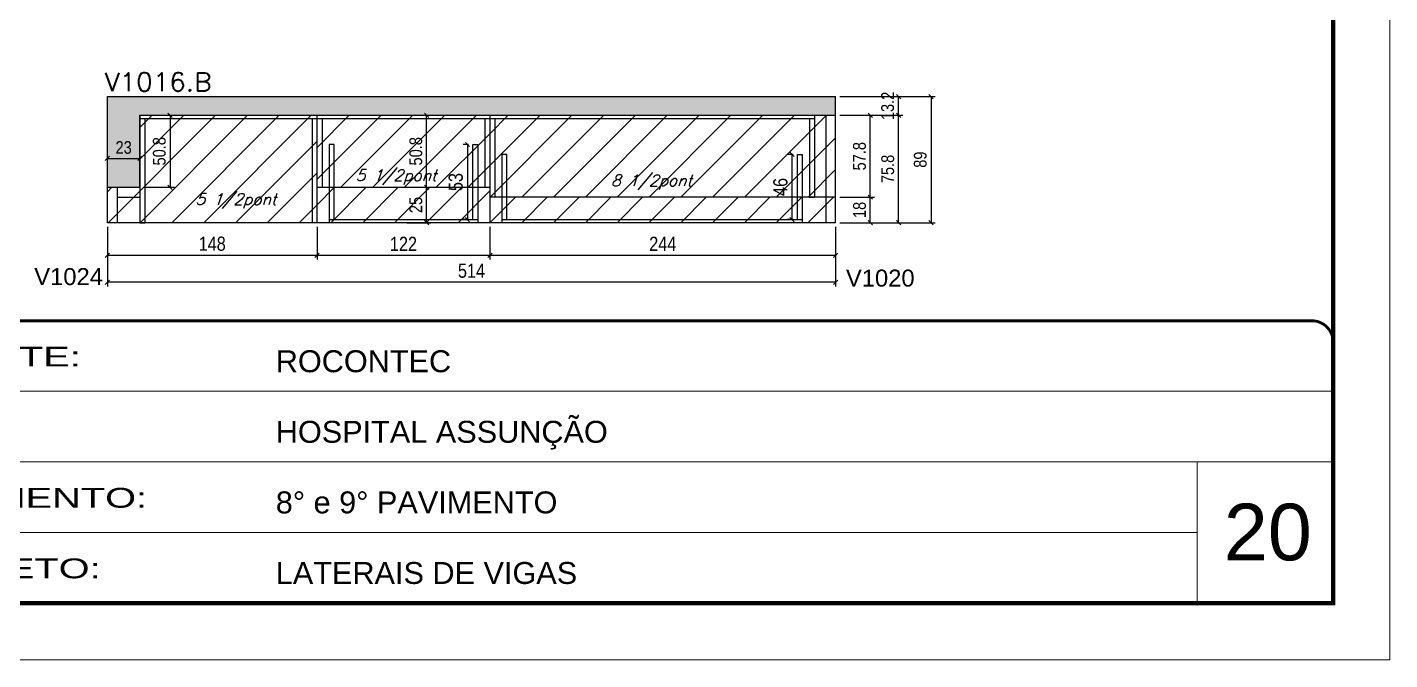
# Model space of a CAD drawing. Extents: x -20960 to -5926, y -2106 to 21915.
# Drawn here: x -6915 to -5953, y 16271 to 16717 of the extents above; entities that cross this region are included whole.
import ezdxf

# ---------------------------------------------------------------- set-up
doc = ezdxf.new("R2010")
doc.units = 0
doc.linetypes.add('CONTINUO', pattern=[0])
doc.linetypes.add('DASHED', pattern=[0.75, 0.5, -0.25])
for name, color, linetype in [('5', 5, 'Continuous'), ('COTA', 241, 'Continuous'), ('Painéis', 200, 'Continuous'), ('Reaproveitamento', 251, 'Continuous'), ('SARR_2.2x7', 40, 'Continuous'), ('SARR_3.5x7', 81, 'Continuous'), ('texto', 7, 'Continuous')]:
    doc.layers.add(name, color=color, linetype=linetype)
for name, color, linetype, lineweight in [('CARIMBO', 255, 'Continuous', 9), ('Folhas', 255, 'Continuous', 9), ('SARRAFO DE PRESSAO', 251, 'DASHED', 9), ('Texto Seção', 7, 'Continuous', 15)]:
    doc.layers.add(name, color=color, linetype=linetype, lineweight=lineweight)
doc.styles.add('ARIAL', font='arial.ttf')
doc.styles.add('COTA TECNICA', font='techl___.ttf', dxfattribs={"height": 10})
doc.styles.add('COTA TECNICA-50', font='techl___.ttf', dxfattribs={"height": 9})
doc.styles.add('REGUA-120', font='ROMANS.shx', dxfattribs={"height": 15})
doc.styles.add('Romans', font='romans.shx')
doc.styles.get("Standard").update_dxf_attribs({"font": 'arial.ttf'})
doc.styles.add('Tecnologia', font='')
doc.styles.get('Tecnologia').set_extended_font_data('Forgotten Futurist')
doc.dimstyles.new('COTA PAINEL-50', dxfattribs={"dimtxt": 9, "dimasz": 3, "dimexe": 3, "dimexo": 3, "dimgap": 3, "dimtad": 1, "dimdec": 1, "dimzin": 12, "dimdsep": 46, "dimtxsty": 'COTA TECNICA-50', "dimblk1": 'OBLIQUE', "dimblk2": 'OBLIQUE', "dimsah": 1, "dimcen": 0.9, "dimclrd": 4, "dimclre": 4, "dimclrt": 240, "dimadec": 1, "dimazin": 3, "dimtfac": 1, "dimtdec": 1, "dimtmove": 0, "dimatfit": 3, "dimfxl": 1, "dimtolj": 1, "dimtzin": 12, "dimarcsym": 0})
doc.dimstyles.new('PAINEL', dxfattribs={"dimtxt": 10, "dimasz": 3, "dimexe": 3, "dimexo": 3, "dimgap": 3, "dimtad": 1, "dimdec": 1, "dimzin": 12, "dimdsep": 46, "dimtxsty": 'COTA TECNICA', "dimblk1": 'OBLIQUE', "dimblk2": 'OBLIQUE', "dimsah": 1, "dimcen": 0.9, "dimclrd": 4, "dimclre": 4, "dimclrt": 240, "dimadec": 1, "dimazin": 3, "dimtfac": 1, "dimtdec": 1, "dimtmove": 0, "dimatfit": 3, "dimfxl": 1, "dimtolj": 1, "dimtzin": 12, "dimarcsym": 0})
pattern_1 = [(45, (4768.5, 1148.575), (-11.22532, 11.22532), [])]
pattern_2 = [(45, (3170, 1148.575), (-11.22532, 11.22532), [])]

# ---------------------------------------------------------------- blocks, each defined once
blk = doc.blocks.new('9999999999')
at = {"color": 30, "linetype": 'CONTINUO'}
for p, q in [((98564.56, 34379.64), (99583.98, 34379.64)), ((98564.56, 34329.83), (99487.98, 34329.83)), ((99583.98, 34329.83), (99487.98, 34329.83)), ((99487.98, 34329.83), (99487.98, 34230.21)), ((98564.56, 34280.02), (99487.98, 34280.02))]:
    blk.add_line(p, q, dxfattribs=at)
at = {"color": 30, "linetype": 'CONTINUO', "const_width": 2}
blk.add_lwpolyline([(99583.98, 34230.21), (99583.98, 34414.45, 0.414214), (99568.98, 34429.45), (98228.98, 34429.45, 0.414214), (98213.98, 34414.45), (98213.98, 34245.21, 0.414214), (98228.98, 34230.21), (99583.98, 34230.21)], format="xyb", dxfattribs=at)
at = {"layer": 'Folhas'}
blk.add_lwpolyline([(98138.98, 34190.21), (99623.98, 34190.21), (99623.98, 35240.21), (98138.98, 35240.21)], close=True, dxfattribs=at)
at = {"layer": 'Folhas', "color": 30, "const_width": 3}
blk.add_lwpolyline([(98213.98, 34230.21), (99583.98, 34230.21), (99583.98, 35200.21), (98213.98, 35200.21)], close=True, dxfattribs=at)
at = {"color": 7, "linetype": 'Continuous', "ltscale": 5, "style": 'ARIAL'}
for s, height, p in [('ROCONTEC', 15.483, (98837.68, 34393.13)), ('HOSPITAL ASSUNÇÃO', 15.4829, (98837.68, 34343.32)), ('8° e 9° PAVIMENTO', 15.4829, (98837.68, 34293.51)), ('LATERAIS DE VIGAS', 15.4829, (98837.68, 34243.7))]:
    blk.add_text(s, height=height, dxfattribs=at).set_placement(p)
at = {"layer": 'Folhas', "color": 7, "style": 'Tecnologia', "width": 1.5}
for s, p in [('CLIENTE:', (98573.65, 34397.17)), ('PAVIMENTO:', (98573.65, 34297.5)), ('PROJETO:', (98573.65, 34247.69))]:
    blk.add_text(s, height=14, dxfattribs=at).set_placement(p)
blk = doc.blocks.new('_Oblique')
at = {"color": 0, "linetype": 'ByBlock', "lineweight": -2}
blk.add_line((-0.5, -0.5), (0.5, 0.5), dxfattribs=at)
blk = doc.blocks.new('*D6975')
at = {"layer": 'COTA', "color": 4, "lineweight": -2, "ltscale": 25, "transparency": 16777216}
for p, q in [((-6858.68, 16576.55), (-6858.68, 16534.48)), ((-6344.66, 16576.55), (-6344.66, 16534.48)), ((-6344.66, 16537.48), (-6858.68, 16537.48))]:
    blk.add_line(p, q, dxfattribs=at)
at = {"layer": 'Defpoints', "color": 0, "ltscale": 25, "transparency": 16777216}
for p in [(-6858.68, 16579.55), (-6344.66, 16579.55), (-6858.68, 16537.48)]:
    blk.add_point(p, dxfattribs=at)
at = {"layer": 'COTA', "color": 4, "lineweight": -2, "ltscale": 25, "transparency": 16777216, "xscale": 3, "yscale": 3, "zscale": 3, "rotation": 180}
blk.add_blockref('_Oblique', (-6858.68, 16537.48), dxfattribs=at)
at = {"layer": 'COTA', "color": 4, "lineweight": -2, "ltscale": 25, "transparency": 16777216, "xscale": 3, "yscale": 3, "zscale": 3}
blk.add_blockref('_Oblique', (-6344.66, 16537.48), dxfattribs=at)
at = {"layer": 'COTA', "color": 240, "ltscale": 25, "transparency": 16777216, "insert": (-6601.67, 16545.59), "char_height": 10, "attachment_point": 5, "style": 'COTA TECNICA'}
blk.add_mtext('\\A1;514', dxfattribs=at)
blk = doc.blocks.new('*D6976')
at = {"layer": 'COTA', "color": 4, "lineweight": -2, "ltscale": 25, "transparency": 16777216}
for p, q in [((-6588.68, 16576.55), (-6588.68, 16553.53)), ((-6344.66, 16576.55), (-6344.66, 16553.53)), ((-6588.68, 16556.53), (-6344.66, 16556.53))]:
    blk.add_line(p, q, dxfattribs=at)
at = {"layer": 'Defpoints', "color": 0, "ltscale": 25, "transparency": 16777216}
for p in [(-6588.68, 16579.55), (-6344.66, 16579.55), (-6344.66, 16556.53)]:
    blk.add_point(p, dxfattribs=at)
at = {"layer": 'COTA', "color": 4, "lineweight": -2, "ltscale": 25, "transparency": 16777216, "xscale": 3, "yscale": 3, "zscale": 3, "rotation": 180}
blk.add_blockref('_Oblique', (-6588.68, 16556.53), dxfattribs=at)
at = {"layer": 'COTA', "color": 4, "lineweight": -2, "ltscale": 25, "transparency": 16777216, "xscale": 3, "yscale": 3, "zscale": 3}
blk.add_blockref('_Oblique', (-6344.66, 16556.53), dxfattribs=at)
at = {"layer": 'COTA', "color": 240, "ltscale": 25, "transparency": 16777216, "insert": (-6466.67, 16564.61), "char_height": 10, "attachment_point": 5, "style": 'COTA TECNICA'}
blk.add_mtext('\\A1;244', dxfattribs=at)
blk = doc.blocks.new('*D6977')
at = {"layer": 'COTA', "color": 4, "lineweight": -2, "ltscale": 25, "transparency": 16777216}
for p, q in [((-6858.68, 16576.55), (-6858.68, 16553.53)), ((-6710.68, 16576.55), (-6710.68, 16553.53)), ((-6858.68, 16556.53), (-6710.68, 16556.53))]:
    blk.add_line(p, q, dxfattribs=at)
at = {"layer": 'Defpoints', "color": 0, "ltscale": 25, "transparency": 16777216}
for p in [(-6858.68, 16579.55), (-6710.68, 16579.55), (-6710.68, 16556.53)]:
    blk.add_point(p, dxfattribs=at)
at = {"layer": 'COTA', "color": 4, "lineweight": -2, "ltscale": 25, "transparency": 16777216, "xscale": 3, "yscale": 3, "zscale": 3, "rotation": 180}
blk.add_blockref('_Oblique', (-6858.68, 16556.53), dxfattribs=at)
at = {"layer": 'COTA', "color": 4, "lineweight": -2, "ltscale": 25, "transparency": 16777216, "xscale": 3, "yscale": 3, "zscale": 3}
blk.add_blockref('_Oblique', (-6710.68, 16556.53), dxfattribs=at)
at = {"layer": 'COTA', "color": 240, "ltscale": 25, "transparency": 16777216, "insert": (-6784.68, 16564.63), "char_height": 10, "attachment_point": 5, "style": 'COTA TECNICA'}
blk.add_mtext('\\A1;148', dxfattribs=at)
blk = doc.blocks.new('*D6978')
at = {"layer": 'COTA', "color": 4, "lineweight": -2, "ltscale": 25, "transparency": 16777216}
for p, q in [((-6710.68, 16576.55), (-6710.68, 16553.53)), ((-6588.68, 16576.55), (-6588.68, 16553.53)), ((-6710.68, 16556.53), (-6588.68, 16556.53))]:
    blk.add_line(p, q, dxfattribs=at)
at = {"layer": 'Defpoints', "color": 0, "ltscale": 25, "transparency": 16777216}
for p in [(-6710.68, 16579.55), (-6588.68, 16579.55), (-6588.68, 16556.53)]:
    blk.add_point(p, dxfattribs=at)
at = {"layer": 'COTA', "color": 4, "lineweight": -2, "ltscale": 25, "transparency": 16777216, "xscale": 3, "yscale": 3, "zscale": 3, "rotation": 180}
blk.add_blockref('_Oblique', (-6710.68, 16556.53), dxfattribs=at)
at = {"layer": 'COTA', "color": 4, "lineweight": -2, "ltscale": 25, "transparency": 16777216, "xscale": 3, "yscale": 3, "zscale": 3}
blk.add_blockref('_Oblique', (-6588.68, 16556.53), dxfattribs=at)
at = {"layer": 'COTA', "color": 240, "ltscale": 25, "transparency": 16777216, "insert": (-6649.68, 16564.59), "char_height": 10, "attachment_point": 5, "style": 'COTA TECNICA'}
blk.add_mtext('\\A1;122', dxfattribs=at)
blk = doc.blocks.new('*D6979')
at = {"layer": 'COTA', "color": 4, "lineweight": -2, "transparency": 16777216}
for p, q in [((-6341.66, 16655.35), (-6297.2, 16655.35)), ((-6300.2, 16579.55), (-6300.2, 16655.35)), ((-6341.66, 16579.55), (-6297.2, 16579.55))]:
    blk.add_line(p, q, dxfattribs=at)
at = {"layer": 'Defpoints', "color": 0, "transparency": 16777216}
for p in [(-6344.66, 16655.35), (-6300.2, 16655.35), (-6344.66, 16579.55)]:
    blk.add_point(p, dxfattribs=at)
at = {"layer": 'COTA', "color": 4, "lineweight": -2, "transparency": 16777216, "xscale": 3, "yscale": 3, "zscale": 3}
for p, rotation in [((-6300.2, 16655.35), 90), ((-6300.2, 16579.55), 270)]:
    blk.add_blockref('_Oblique', p, dxfattribs=dict(at, rotation=rotation))
at = {"layer": 'COTA', "color": 240, "transparency": 16777216, "insert": (-6307.82, 16617.45), "char_height": 9, "attachment_point": 5, "rotation": 90, "style": 'COTA TECNICA-50'}
blk.add_mtext('\\A1;75.8', dxfattribs=at)
blk = doc.blocks.new('*D6980')
at = {"layer": 'COTA', "color": 4, "lineweight": -2, "transparency": 16777216}
for p, q in [((-6341.66, 16668.55), (-6297.2, 16668.55)), ((-6300.2, 16655.35), (-6300.2, 16668.55)), ((-6341.66, 16655.35), (-6297.2, 16655.35))]:
    blk.add_line(p, q, dxfattribs=at)
at = {"layer": 'Defpoints', "color": 0, "transparency": 16777216}
for p in [(-6344.66, 16668.55), (-6300.2, 16668.55), (-6344.66, 16655.35)]:
    blk.add_point(p, dxfattribs=at)
at = {"layer": 'COTA', "color": 4, "lineweight": -2, "transparency": 16777216, "xscale": 3, "yscale": 3, "zscale": 3}
for p, rotation in [((-6300.2, 16668.55), 90), ((-6300.2, 16655.35), 270)]:
    blk.add_blockref('_Oblique', p, dxfattribs=dict(at, rotation=rotation))
at = {"layer": 'COTA', "color": 240, "transparency": 16777216, "insert": (-6307.9, 16661.95), "char_height": 9, "attachment_point": 5, "rotation": 90, "style": 'COTA TECNICA-50'}
blk.add_mtext('\\A1;13.2', dxfattribs=at)
blk = doc.blocks.new('*D6981')
at = {"layer": 'COTA', "color": 4, "lineweight": -2, "transparency": 16777216}
for p, q in [((-6341.66, 16668.55), (-6274.27, 16668.55)), ((-6277.27, 16668.55), (-6277.27, 16579.55)), ((-6341.66, 16579.55), (-6274.27, 16579.55))]:
    blk.add_line(p, q, dxfattribs=at)
at = {"layer": 'Defpoints', "color": 0, "transparency": 16777216}
for p in [(-6344.66, 16668.55), (-6344.66, 16579.55), (-6277.27, 16579.55)]:
    blk.add_point(p, dxfattribs=at)
at = {"layer": 'COTA', "color": 4, "lineweight": -2, "transparency": 16777216, "xscale": 3, "yscale": 3, "zscale": 3}
for p, rotation in [((-6277.27, 16668.55), 90), ((-6277.27, 16579.55), 270)]:
    blk.add_blockref('_Oblique', p, dxfattribs=dict(at, rotation=rotation))
at = {"layer": 'COTA', "color": 240, "transparency": 16777216, "insert": (-6284.87, 16624.05), "char_height": 9, "attachment_point": 5, "rotation": 90, "style": 'COTA TECNICA-50'}
blk.add_mtext('\\A1;89', dxfattribs=at)
blk = doc.blocks.new('*D6996')
at = {"layer": 'COTA', "color": 4, "lineweight": -2, "transparency": 16777216}
for p, q in [((-6341.66, 16655.35), (-6317.15, 16655.35)), ((-6320.15, 16597.55), (-6320.15, 16655.35)), ((-6341.66, 16597.55), (-6317.15, 16597.55))]:
    blk.add_line(p, q, dxfattribs=at)
at = {"layer": 'Defpoints', "color": 0, "transparency": 16777216}
for p in [(-6344.66, 16655.35), (-6320.15, 16655.35), (-6344.66, 16597.55)]:
    blk.add_point(p, dxfattribs=at)
at = {"layer": 'COTA', "color": 4, "lineweight": -2, "transparency": 16777216, "xscale": 3, "yscale": 3, "zscale": 3}
for p, rotation in [((-6320.15, 16655.35), 90), ((-6320.15, 16597.55), 270)]:
    blk.add_blockref('_Oblique', p, dxfattribs=dict(at, rotation=rotation))
at = {"layer": 'COTA', "color": 240, "transparency": 16777216, "insert": (-6327.77, 16626.45), "char_height": 9, "attachment_point": 5, "rotation": 90, "style": 'COTA TECNICA-50'}
blk.add_mtext('\\A1;57.8', dxfattribs=at)
blk = doc.blocks.new('*D6997')
at = {"layer": 'COTA', "color": 4, "lineweight": -2, "transparency": 16777216}
for p, q in [((-6341.66, 16597.55), (-6317.15, 16597.55)), ((-6320.15, 16579.55), (-6320.15, 16597.55)), ((-6341.66, 16579.55), (-6317.15, 16579.55))]:
    blk.add_line(p, q, dxfattribs=at)
at = {"layer": 'Defpoints', "color": 0, "transparency": 16777216}
for p in [(-6344.66, 16597.55), (-6320.15, 16597.55), (-6344.66, 16579.55)]:
    blk.add_point(p, dxfattribs=at)
at = {"layer": 'COTA', "color": 4, "lineweight": -2, "transparency": 16777216, "xscale": 3, "yscale": 3, "zscale": 3}
for p, rotation in [((-6320.15, 16597.55), 90), ((-6320.15, 16579.55), 270)]:
    blk.add_blockref('_Oblique', p, dxfattribs=dict(at, rotation=rotation))
at = {"layer": 'COTA', "color": 240, "transparency": 16777216, "insert": (-6327.73, 16588.55), "char_height": 9, "attachment_point": 5, "rotation": 90, "style": 'COTA TECNICA-50'}
blk.add_mtext('\\A1;18', dxfattribs=at)
blk = doc.blocks.new('*D6998')
at = {"layer": 'COTA', "color": 4, "lineweight": -2, "ltscale": 25, "transparency": 16777216}
for p, q in [((-6374.66, 16627.75), (-6378.49, 16627.75)), ((-6375.49, 16627.75), (-6375.49, 16581.75)), ((-6374.66, 16581.75), (-6378.49, 16581.75))]:
    blk.add_line(p, q, dxfattribs=at)
at = {"layer": 'Defpoints', "color": 0, "ltscale": 25, "transparency": 16777216}
for p in [(-6371.66, 16627.75), (-6375.49, 16581.75), (-6371.66, 16581.75)]:
    blk.add_point(p, dxfattribs=at)
at = {"layer": 'COTA', "color": 4, "lineweight": -2, "ltscale": 25, "transparency": 16777216, "xscale": 3, "yscale": 3, "zscale": 3}
for p, rotation in [((-6375.49, 16627.75), 90), ((-6375.49, 16581.75), 270)]:
    blk.add_blockref('_Oblique', p, dxfattribs=dict(at, rotation=rotation))
at = {"layer": 'COTA', "color": 240, "ltscale": 25, "transparency": 16777216, "insert": (-6383.59, 16604.75), "char_height": 10, "attachment_point": 5, "rotation": 90, "style": 'COTA TECNICA'}
blk.add_mtext('\\A1;46', dxfattribs=at)
blk = doc.blocks.new('*D6999')
at = {"layer": 'COTA', "color": 4, "lineweight": -2, "ltscale": 25, "transparency": 16777216}
for p, q in [((-6603.68, 16634.75), (-6607.51, 16634.75)), ((-6604.51, 16634.75), (-6604.51, 16581.75)), ((-6603.68, 16581.75), (-6607.51, 16581.75))]:
    blk.add_line(p, q, dxfattribs=at)
at = {"layer": 'Defpoints', "color": 0, "ltscale": 25, "transparency": 16777216}
for p in [(-6600.68, 16634.75), (-6604.51, 16581.75), (-6600.68, 16581.75)]:
    blk.add_point(p, dxfattribs=at)
at = {"layer": 'COTA', "color": 4, "lineweight": -2, "ltscale": 25, "transparency": 16777216, "xscale": 3, "yscale": 3, "zscale": 3}
for p, rotation in [((-6604.51, 16634.75), 90), ((-6604.51, 16581.75), 270)]:
    blk.add_blockref('_Oblique', p, dxfattribs=dict(at, rotation=rotation))
at = {"layer": 'COTA', "color": 240, "ltscale": 25, "transparency": 16777216, "insert": (-6612.73, 16608.25), "char_height": 10, "attachment_point": 5, "rotation": 90, "style": 'COTA TECNICA'}
blk.add_mtext('\\A1;53', dxfattribs=at)
blk = doc.blocks.new('*D7000')
at = {"layer": 'COTA', "color": 4, "lineweight": -2, "transparency": 16777216}
for p, q in [((-6832.68, 16655.35), (-6811.39, 16655.35)), ((-6814.39, 16655.35), (-6814.39, 16604.55)), ((-6832.68, 16604.55), (-6811.39, 16604.55))]:
    blk.add_line(p, q, dxfattribs=at)
at = {"layer": 'Defpoints', "color": 0, "transparency": 16777216}
for p in [(-6835.68, 16655.35), (-6835.68, 16604.55), (-6814.39, 16604.55)]:
    blk.add_point(p, dxfattribs=at)
at = {"layer": 'COTA', "color": 4, "lineweight": -2, "transparency": 16777216, "xscale": 3, "yscale": 3, "zscale": 3}
for p, rotation in [((-6814.39, 16655.35), 90), ((-6814.39, 16604.55), 270)]:
    blk.add_blockref('_Oblique', p, dxfattribs=dict(at, rotation=rotation))
at = {"layer": 'COTA', "color": 240, "transparency": 16777216, "insert": (-6822.01, 16629.95), "char_height": 9, "attachment_point": 5, "rotation": 90, "style": 'COTA TECNICA-50'}
blk.add_mtext('\\A1;50.8', dxfattribs=at)
blk = doc.blocks.new('*D7001')
at = {"layer": 'COTA', "color": 4, "lineweight": -2, "transparency": 16777216}
for p, q in [((-6858.68, 16607.55), (-6858.68, 16627.91)), ((-6858.68, 16624.91), (-6835.68, 16624.91)), ((-6835.68, 16607.55), (-6835.68, 16627.91))]:
    blk.add_line(p, q, dxfattribs=at)
at = {"layer": 'Defpoints', "color": 0, "transparency": 16777216}
for p in [(-6835.68, 16624.91), (-6858.68, 16604.55), (-6835.68, 16604.55)]:
    blk.add_point(p, dxfattribs=at)
at = {"layer": 'COTA', "color": 4, "lineweight": -2, "transparency": 16777216, "xscale": 3, "yscale": 3, "zscale": 3, "rotation": 180}
blk.add_blockref('_Oblique', (-6858.68, 16624.91), dxfattribs=at)
at = {"layer": 'COTA', "color": 4, "lineweight": -2, "transparency": 16777216, "xscale": 3, "yscale": 3, "zscale": 3}
blk.add_blockref('_Oblique', (-6835.68, 16624.91), dxfattribs=at)
at = {"layer": 'COTA', "color": 240, "transparency": 16777216, "insert": (-6847.18, 16632.61), "char_height": 9, "attachment_point": 5, "style": 'COTA TECNICA-50'}
blk.add_mtext('\\A1;23', dxfattribs=at)
blk = doc.blocks.new('*D7002')
at = {"layer": 'COTA', "color": 4, "lineweight": -2, "transparency": 16777216}
for p, q in [((-6646.68, 16604.55), (-6630.31, 16604.55)), ((-6633.31, 16579.55), (-6633.31, 16604.55)), ((-6647.41, 16579.55), (-6630.31, 16579.55))]:
    blk.add_line(p, q, dxfattribs=at)
at = {"layer": 'Defpoints', "color": 0, "transparency": 16777216}
for p in [(-6649.68, 16604.55), (-6633.31, 16604.55), (-6650.41, 16579.55)]:
    blk.add_point(p, dxfattribs=at)
at = {"layer": 'COTA', "color": 4, "lineweight": -2, "transparency": 16777216, "xscale": 3, "yscale": 3, "zscale": 3}
for p, rotation in [((-6633.31, 16604.55), 90), ((-6633.31, 16579.55), 270)]:
    blk.add_blockref('_Oblique', p, dxfattribs=dict(at, rotation=rotation))
at = {"layer": 'COTA', "color": 240, "transparency": 16777216, "insert": (-6640.91, 16592.05), "char_height": 9, "attachment_point": 5, "rotation": 90, "style": 'COTA TECNICA-50'}
blk.add_mtext('\\A1;25', dxfattribs=at)
blk = doc.blocks.new('*D7003')
at = {"layer": 'COTA', "color": 4, "lineweight": -2, "transparency": 16777216}
for p, q in [((-6633.31, 16604.55), (-6633.31, 16655.35)), ((-6646.68, 16604.55), (-6630.31, 16604.55))]:
    blk.add_line(p, q, dxfattribs=at)
at = {"layer": 'Defpoints', "color": 0, "transparency": 16777216}
for p in [(-6633.31, 16655.35), (-6633.31, 16655.35), (-6649.68, 16604.55)]:
    blk.add_point(p, dxfattribs=at)
at = {"layer": 'COTA', "color": 4, "lineweight": -2, "transparency": 16777216, "xscale": 3, "yscale": 3, "zscale": 3}
for p, rotation in [((-6633.31, 16655.35), 90), ((-6633.31, 16604.55), 270)]:
    blk.add_blockref('_Oblique', p, dxfattribs=dict(at, rotation=rotation))
at = {"layer": 'COTA', "color": 240, "transparency": 16777216, "insert": (-6640.93, 16629.95), "char_height": 9, "attachment_point": 5, "rotation": 90, "style": 'COTA TECNICA-50'}
blk.add_mtext('\\A1;50.8', dxfattribs=at)

msp = doc.modelspace()

# ---------------------------------------------------------------- hatches: boundary and pattern name
at = {"layer": 'COTA', "linetype": 'ByBlock'}
h = msp.add_hatch(dxfattribs=at)
h.set_pattern_fill('AR-CONC', color=256, scale=0.03)
h.set_pattern_definition([(50, (4768.5, 1148.575), (5.4655401, -0.4781726), [0.5715, -6.2865]), (355, (4768.5, 1148.575), (-1.0573026, 5.7317054), [0.4572, -5.0292175]), (100.451445, (4768.9555, 1148.535), (4.4082374, 5.2535326), [0.4857003, -5.3427073]), (46.1842, (4768.5, 1150.099), (8.1323712, -1.2612698), [0.85725, -9.42975]), (96.635558, (4769.178, 1149.994), (7.122124, 7.4227837), [0.7285507, -8.0140682]), (351.18415, (4768.5, 1150.099), (7.122124, 7.4227837), [0.685799, -7.543792]), (21, (4769.262, 1149.718), (4.5484317, -3.0679559), [0.5715, -6.2865]), (326, (4769.262, 1149.718), (1.8540609, 5.525639), [0.4572, -5.0292]), (71.451445, (4769.641, 1149.4624), (6.4024926, 2.457683), [0.4857003, -5.3426981]), (37.5, (4768.5, 1148.5751), (0.0926581, 2.53665117), [0, -4.96824, 0, -5.1054, 0, -5.04825]), (7.5, (4768.5, 1148.575), (2.00458988, 3.00541724), [0, -2.91084, 0, -4.85394, 0, -1.92405]), (327.5, (4766.8007, 1148.5751), (4.06771786, -0.17186232), [0, -1.905, 0, -5.9436, 0, -7.8867]), (317.5, (4766.0387, 1148.575), (4.44387544, 0.7627947), [0, -2.4765, 0, -3.94716, 0, -5.6007])])
h.paths.add_polyline_path([(-6858.68, 16668.55), (-6858.68, 16604.55), (-6835.68, 16604.55), (-6835.68, 16655.35), (-6344.66, 16655.35), (-6344.66, 16668.55)])
at = {"layer": 'Reaproveitamento', "transparency": 33554684}
h = msp.add_hatch(dxfattribs=at)
h.set_pattern_fill('ANSI31', color=256, scale=5)
h.set_pattern_definition(pattern_2)
h.paths.add_polyline_path([(-6835.68, 16655.35), (-6835.68, 16604.55), (-6858.68, 16604.55), (-6858.68, 16579.55), (-6710.68, 16579.55), (-6710.68, 16655.35)])
h = msp.add_hatch(dxfattribs=at)
h.set_pattern_fill('ANSI31', color=256, scale=5)
h.set_pattern_definition(pattern_1)
h.paths.add_polyline_path([(-6588.68, 16604.55), (-6588.68, 16655.35), (-6710.68, 16655.35), (-6710.68, 16604.55)])
h = msp.add_hatch(dxfattribs=at)
h.set_pattern_fill('ANSI31', color=256, scale=5)
h.set_pattern_definition(pattern_1)
h.paths.add_polyline_path([(-6588.68, 16655.35), (-6588.68, 16597.55), (-6344.66, 16597.55), (-6344.66, 16655.35)])
h = msp.add_hatch(dxfattribs=at)
h.set_pattern_fill('ANSI31', color=256, scale=5)
h.set_pattern_definition(pattern_2)
h.paths.add_polyline_path([(-6588.68, 16579.55), (-6588.68, 16604.55), (-6710.68, 16604.55), (-6710.68, 16579.55)])
h = msp.add_hatch(dxfattribs=at)
h.set_pattern_fill('ANSI31', color=256, scale=5)
h.set_pattern_definition(pattern_2)
h.paths.add_polyline_path([(-6588.68, 16597.55), (-6588.68, 16579.55), (-6344.66, 16579.55), (-6344.66, 16597.55)])

# ---------------------------------------------------------------- linework, layer by layer
at = {"layer": 'COTA', "linetype": 'ByBlock'}
for p, q in [((-6858.68, 16668.55), (-6344.66, 16668.55)), ((-6858.68, 16604.55), (-6858.68, 16668.55)), ((-6344.66, 16655.35), (-6344.66, 16668.55))]:
    msp.add_line(p, q, dxfattribs=at)
at = {"layer": 'Painéis'}
msp.add_line((-6835.68, 16655.35), (-6344.66, 16655.35), dxfattribs=at)
at = {"layer": 'Painéis', "ltscale": 25}
for p, q in [((-6835.68, 16604.55), (-6835.68, 16655.35)), ((-6710.68, 16579.55), (-6710.68, 16655.35)), ((-6588.68, 16655.35), (-6588.68, 16579.55)), ((-6344.66, 16579.55), (-6344.66, 16655.35)), ((-6858.68, 16604.55), (-6835.68, 16604.55)), ((-6858.68, 16579.55), (-6858.68, 16604.55)), ((-6710.68, 16604.55), (-6588.68, 16604.55)), ((-6344.66, 16597.55), (-6588.68, 16597.55)), ((-6588.68, 16597.55), (-6588.68, 16597.55)), ((-6344.66, 16597.55), (-6344.66, 16597.55)), ((-6344.66, 16579.55), (-6858.68, 16579.55))]:
    msp.add_line(p, q, dxfattribs=at)
at = {"layer": 'SARR_2.2x7', "linetype": 'Continuous'}
for p, q in [((-6835.68, 16653.15), (-6710.68, 16653.15)), ((-6710.68, 16653.15), (-6588.68, 16653.15)), ((-6588.68, 16653.15), (-6359.66, 16653.15)), ((-6351.66, 16655.35), (-6351.66, 16597.55)), ((-6851.68, 16604.55), (-6851.68, 16579.55)), ((-6851.68, 16597.55), (-6835.68, 16597.55)), ((-6351.66, 16597.55), (-6351.66, 16579.55))]:
    msp.add_line(p, q, dxfattribs=at)
at = {"layer": 'SARR_2.2x7', "linetype": 'Continuous', "ltscale": 50}
for p, q in [((-6702.18, 16581.75), (-6597.18, 16581.75)), ((-6580.18, 16581.75), (-6368.16, 16581.75))]:
    msp.add_line(p, q, dxfattribs=at)
at = {"layer": 'SARR_3.5x7'}
for p, q in [((-6835.68, 16655.35), (-6835.68, 16579.55)), ((-6832.18, 16653.15), (-6832.18, 16579.55)), ((-6714.18, 16653.15), (-6714.18, 16579.55)), ((-6707.18, 16653.15), (-6707.18, 16604.55)), ((-6592.18, 16653.15), (-6592.18, 16604.55)), ((-6585.18, 16653.15), (-6585.18, 16597.55)), ((-6363.16, 16653.15), (-6363.16, 16597.55)), ((-6359.66, 16655.35), (-6359.66, 16597.55)), ((-6363.16, 16597.55), (-6359.66, 16597.55)), ((-6835.68, 16579.55), (-6832.18, 16579.55))]:
    msp.add_line(p, q, dxfattribs=at)
for points in [[(-6698.68, 16581.75), (-6698.68, 16634.75), (-6702.18, 16634.75), (-6702.18, 16579.55)], [(-6600.68, 16581.75), (-6600.68, 16634.75), (-6597.18, 16634.75), (-6597.18, 16579.55)], [(-6576.68, 16581.75), (-6576.68, 16627.75), (-6580.18, 16627.75), (-6580.18, 16579.55)], [(-6371.66, 16581.75), (-6371.66, 16627.75), (-6368.16, 16627.75), (-6368.16, 16579.55)]]:
    msp.add_lwpolyline(points, dxfattribs=at)

# ---------------------------------------------------------------- block references
at = {"layer": 'SARRAFO DE PRESSAO', "color": 6, "linetype": 'ByBlock'}
msp.add_blockref('9999999999', (-105577.48, -17919.11), dxfattribs=at)

# ---------------------------------------------------------------- texts
at = {"layer": '5', "linetype": 'Continuous'}
for s, p in [('V1024', (-6910.29, 16535.49)), ('V1020', (-6337.36, 16534.45))]:
    msp.add_text(s, height=12, rotation=359.99996, dxfattribs=at).set_placement(p)
at = {"layer": 'CARIMBO', "style": 'ARIAL'}
msp.add_text('20', height=40, dxfattribs=at).set_placement((-6070.64, 16341.23))
at = {"layer": 'texto', "color": 2, "char_height": 8, "attachment_point": 5, "style": 'Romans'}
for s, insert in [('{\\Q19;\\C256;5 1/2pont}', (-6654.93, 16611.66)), ('{\\Q19;\\C256;8 1/2pont}', (-6474.64, 16608.03)), ('{\\Q19;\\C256;5 1/2pont}', (-6767.95, 16594.85))]:
    msp.add_mtext(s, dxfattribs=dict(at, insert=insert))
at = {"layer": 'Texto Seção', "style": 'REGUA-120', "width": 1.05}
msp.add_text('V1016.B', height=13, dxfattribs=at).set_placement((-6860.62, 16672.39))

# ---------------------------------------------------------------- dimensions: what is measured, and where the dimension line sits
at = {"layer": 'COTA'}
dim = msp.add_linear_dim(base=(-6300.2, 16668.55), p1=(-6344.66, 16655.35), p2=(-6344.66, 16668.55), angle=90, dimstyle='COTA PAINEL-50', override={"dimtmove": 1}, dxfattribs=at)
dim.commit()
dim.dimension.update_dxf_attribs({"geometry": '*D6980', "text_midpoint": (-6300.2, 16661.95), "dimtype": 160})
for base, p1, p2, picture, middle in [((-6277.27, 16579.55), (-6344.66, 16668.55), (-6344.66, 16579.55), '*D6981', (-6284.87, 16624.05)), ((-6814.39, 16604.55), (-6835.68, 16655.35), (-6835.68, 16604.55), '*D7000', (-6822.01, 16629.95)), ((-6300.2, 16655.35), (-6344.66, 16579.55), (-6344.66, 16655.35), '*D6979', (-6307.82, 16617.45)), ((-6320.15, 16655.35), (-6344.66, 16597.55), (-6344.66, 16655.35), '*D6996', (-6327.77, 16626.45)), ((-6633.31, 16604.55), (-6650.41, 16579.55), (-6649.68, 16604.55), '*D7002', (-6640.91, 16592.05)), ((-6320.15, 16597.55), (-6344.66, 16579.55), (-6344.66, 16597.55), '*D6997', (-6327.73, 16588.55))]:
    dim = msp.add_linear_dim(base=base, p1=p1, p2=p2, angle=90, dimstyle='COTA PAINEL-50', dxfattribs=at)
    dim.commit()
    dim.dimension.update_dxf_attribs({"geometry": picture, "text_midpoint": middle})
dim = msp.add_linear_dim(base=(-6633.31, 16655.35), p1=(-6649.68, 16604.55), p2=(-6633.31, 16655.35), angle=90, dimstyle='COTA PAINEL-50', override={"dimtmove": 1}, dxfattribs=at)
dim.commit()
dim.dimension.update_dxf_attribs({"geometry": '*D7003', "text_midpoint": (-6640.93, 16629.95)})
dim = msp.add_linear_dim(base=(-6835.68, 16624.91), p1=(-6858.68, 16604.55), p2=(-6835.68, 16604.55), dimstyle='COTA PAINEL-50', dxfattribs=at)
dim.commit()
dim.dimension.update_dxf_attribs({"geometry": '*D7001', "text_midpoint": (-6847.18, 16632.61)})
at = {"layer": 'COTA', "ltscale": 25}
for base, p1, p2, picture, middle in [((-6604.51, 16581.75), (-6600.68, 16634.75), (-6600.68, 16581.75), '*D6999', (-6612.73, 16608.25)), ((-6375.49, 16581.75), (-6371.66, 16627.75), (-6371.66, 16581.75), '*D6998', (-6383.59, 16604.75))]:
    dim = msp.add_linear_dim(base=base, p1=p1, p2=p2, angle=90, dimstyle='PAINEL', dxfattribs=at)
    dim.commit()
    dim.dimension.update_dxf_attribs({"geometry": picture, "text_midpoint": middle})
for base, p1, p2, picture, middle in [((-6858.68, 16537.48), (-6344.66, 16579.55), (-6858.68, 16579.55), '*D6975', (-6601.67, 16545.59)), ((-6710.68, 16556.53), (-6858.68, 16579.55), (-6710.68, 16579.55), '*D6977', (-6784.68, 16564.63)), ((-6588.68, 16556.53), (-6710.68, 16579.55), (-6588.68, 16579.55), '*D6978', (-6649.68, 16564.59))]:
    dim = msp.add_linear_dim(base=base, p1=p1, p2=p2, dimstyle='PAINEL', dxfattribs=at)
    dim.commit()
    dim.dimension.update_dxf_attribs({"geometry": picture, "text_midpoint": middle})
dim = msp.add_linear_dim(base=(-6344.66, 16556.53), p1=(-6588.68, 16579.55), p2=(-6344.66, 16579.55), dimstyle='PAINEL', override={"dimtmove": 1}, dxfattribs=at)
dim.commit()
dim.dimension.update_dxf_attribs({"geometry": '*D6976', "text_midpoint": (-6466.67, 16564.61)})

doc.saveas('drawing.dxf')
